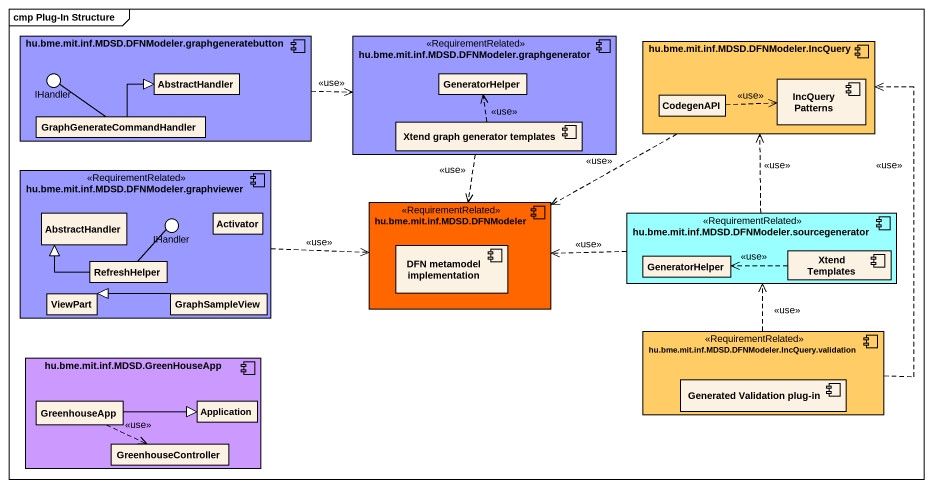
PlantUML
@startuml
mainframe cmp Plug-In Structure
allowmixing
hide circle
hide empty members
component "hu.bme.mit.inf.MDSD.DFNModeler.graphgeneratebutton" as hu_bme_mit_inf_MDSD #9999FF {
  class AbstractHandler
  class GraphGenerateCommandHandler
}
component "hu.bme.mit.inf.MDSD.DFNModeler.graphgenerator" as hu_bme_mit_inf_MDSD_2 <<RequirementRelated>> #9999FF {
  class GeneratorHelper
  component "Xtend graph generator templates" as Xtend_graph_generator
}
component "hu.bme.mit.inf.MDSD.DFNModeler.IncQuery" as hu_bme_mit_inf_MDSD_3 #FFCC66 {
  class CodegenAPI
  component "IncQuery Patterns" as IncQuery_Patterns
}
() IHandler
component "hu.bme.mit.inf.MDSD.DFNModeler.graphviewer" as hu_bme_mit_inf_MDSD_4 <<RequirementRelated>> #9999FF {
  class "AbstractHandler" as AbstractHandler_2
  class Activator
  class ViewPart
  class RefreshHelper
  class GraphSampleView
}
() "IHandler" as IHandler_2
component "hu.bme.mit.inf.MDSD.DFNModeler" as hu_bme_mit_inf_MDSD_5 <<RequirementRelated>> #FF6600 {
  component "DFN metamodel implementation" as DFN_metamodel_implementation
}
component "hu.bme.mit.inf.MDSD.DFNModeler.sourcegenerator" as hu_bme_mit_inf_MDSD_6 <<RequirementRelated>> #99FFFF {
  class "GeneratorHelper" as GeneratorHelper_2
  component "Xtend Templates" as Xtend_Templates
}
component "hu.bme.mit.inf.MDSD.DFNModeler.IncQuery.validation" as hu_bme_mit_inf_MDSD_7 <<RequirementRelated>> #FFCC66 {
  component "Generated Validation plug-in" as Generated_Validation_plug_in
}
component "hu.bme.mit.inf.MDSD.GreenHouseApp" as hu_bme_mit_inf_MDSD_8 #CC99FF {
  class GreenhouseApp
  class Application
  class GreenhouseController
}
hu_bme_mit_inf_MDSD -left- IHandler
hu_bme_mit_inf_MDSD_4 -up- IHandler_2
hu_bme_mit_inf_MDSD .right.> hu_bme_mit_inf_MDSD_2 : <<use>>
hu_bme_mit_inf_MDSD_2 ..> hu_bme_mit_inf_MDSD_5 : <<use>>
hu_bme_mit_inf_MDSD_3 .left.> hu_bme_mit_inf_MDSD_5 : <<use>>
CodegenAPI .right.> IncQuery_Patterns : <<use>>
GraphGenerateCommandHandler -up- IHandler
GraphGenerateCommandHandler -right-|> AbstractHandler
Xtend_graph_generator .up.> GeneratorHelper : <<use>>
hu_bme_mit_inf_MDSD_4 .right.> hu_bme_mit_inf_MDSD_5 : <<use>>
hu_bme_mit_inf_MDSD_6 .up.> hu_bme_mit_inf_MDSD_3 : <<use>>
hu_bme_mit_inf_MDSD_6 .left.> hu_bme_mit_inf_MDSD_5 : <<use>>
Xtend_Templates .left.> GeneratorHelper_2 : <<use>>
RefreshHelper -up-|> AbstractHandler_2
RefreshHelper -up- IHandler_2
GraphSampleView -left-|> ViewPart
hu_bme_mit_inf_MDSD_7 .up.> hu_bme_mit_inf_MDSD_3 : <<use>>
hu_bme_mit_inf_MDSD_7 .up.> hu_bme_mit_inf_MDSD_6 : <<use>>
GreenhouseApp -right-|> Application
GreenhouseApp .right.> GreenhouseController : <<use>>
@enduml
